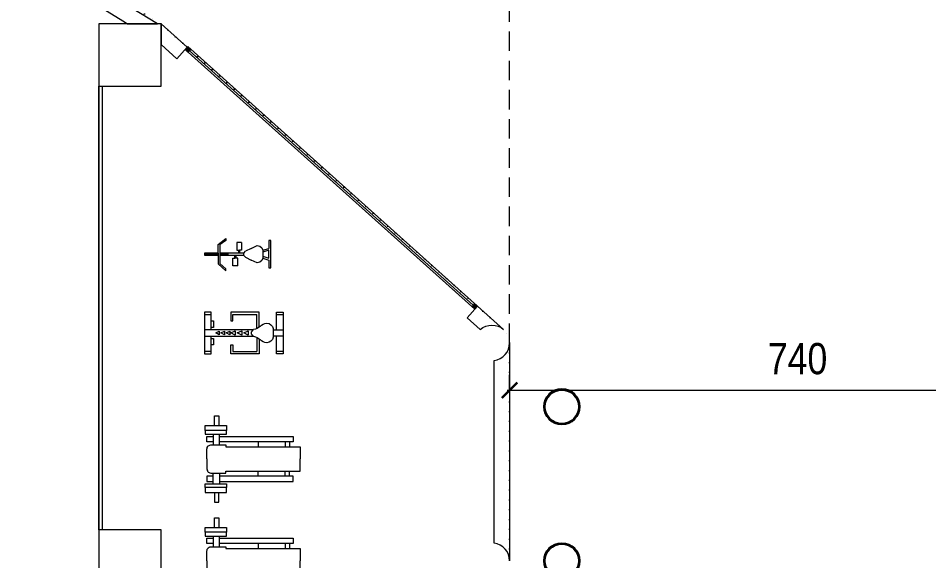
# Model space of a CAD drawing. Header units: metres. Extents: x -13545 to 152404, y -11890 to 28436.
# Drawn here: x 95279 to 96449, y 3240 to 3937 of the extents above; entities that cross this region are included whole.
import ezdxf

# ---------------------------------------------------------------- set-up
doc = ezdxf.new("R2010")
doc.units = ezdxf.units.M
doc.header["$LTSCALE"] = 100
doc.header["$MEASUREMENT"] = 0
doc.linetypes.add('DOT2', pattern=[0.125, 0, -0.125])
doc.linetypes.add('HIDDEN', pattern=[0.375, 0.25, -0.125])
doc.layers.get('0').update_dxf_attribs({"color": 9, "lineweight": 9})
for name, color, linetype, lineweight in [('00', 9, 'Continuous', 9), ('01', 9, 'Continuous', 9), ('06C', 9, 'Continuous', 9), ('06D', 9, 'Continuous', 9), ('10', 9, 'Continuous', 9), ('15', 9, 'Continuous', 9), ('20', 9, 'DOT2', 9), ('25', 8, 'Continuous', 9), ('PENC4', 8, 'Continuous', 9)]:
    doc.layers.add(name, color=color, linetype=linetype, lineweight=lineweight)
doc.styles.add('MuuM_TEXT-STANDART', font='ARIALN.TTF')
doc.dimstyles.new('MuuM_DIM200', dxfattribs={"dimscale": 20, "dimtxt": 2, "dimasz": 1, "dimexe": 1, "dimexo": 1, "dimgap": 1, "dimtad": 1, "dimdec": 1, "dimrnd": 0.5, "dimdsep": 46, "dimtxsty": 'MuuM_TEXT-STANDART', "dimblk": 'ARCHTICK', "dimcen": 0, "dimdle": 0.15, "dimclrd": 256, "dimclre": 256, "dimclrt": 256, "dimadec": 0, "dimazin": 0, "dimtfac": 5, "dimtdec": 1, "dimtix": 1, "dimtmove": 2, "dimatfit": 3, "dimldrblk": 'DOT', "dimfxl": 3, "dimfxlon": 1, "dimtolj": 1, "dimlwd": -1, "dimlwe": -1, "dimarcsym": 0})

# ---------------------------------------------------------------- blocks, each defined once
blk = doc.blocks.new('p-kolon_80x80')
blk.add_lwpolyline([(-40, -40), (40, -40), (40, 40), (-40, 40)], close=True)
blk = doc.blocks.new('1.Bod.Ara.Sitatik Elk')
at = {"layer": '01'}
for p in [(11280, -4740), (11280, -5390)]:
    blk.add_blockref('p-kolon_80x80', p, dxfattribs=at)
blk = doc.blocks.new('_ArchTick')
at = {"color": 0, "linetype": 'ByBlock', "const_width": 0.15}
blk.add_lwpolyline([(-0.5, -0.5), (0.5, 0.5)], dxfattribs=at)
blk = doc.blocks.new('*D432')
at = {"layer": '25', "transparency": 16777216}
for p, q in [((11767.9, -5172), (11767.9, -5150.9)), ((12507.7, -5148.4), (12507.7, -5190.9)), ((11764.9, -5170.9), (12510.7, -5170.9))]:
    blk.add_line(p, q, dxfattribs=at)
at = {"layer": '25', "transparency": 16777216, "xscale": 20, "yscale": 20, "zscale": 20, "rotation": 180}
blk.add_blockref('_ArchTick', (11767.9, -5170.9), dxfattribs=at)
at = {"layer": '25', "transparency": 16777216, "xscale": 20, "yscale": 20, "zscale": 20}
blk.add_blockref('_ArchTick', (12507.7, -5170.9), dxfattribs=at)
at = {"layer": '25', "transparency": 16777216, "insert": (12137.8, -5130.5), "char_height": 40, "attachment_point": 5, "style": 'MuuM_TEXT-STANDART'}
blk.add_mtext('\\A1;740', dxfattribs=at)
blk = doc.blocks.new('_Dot')
at = {"color": 0, "linetype": 'ByBlock', "lineweight": -2}
blk.add_line((-0.5, 0), (-1, 0), dxfattribs=at)
at = {"color": 0, "linetype": 'ByBlock', "const_width": 0.5}
blk.add_lwpolyline([(-0.25, 0, 1), (0.25, 0, 1)], format="xyb", close=True, dxfattribs=at)
blk = doc.blocks.new('rev-tasiyicilar')
at = {"layer": 'PENC4', "lineweight": -3}
for centre, radius in [((297.5, 478.99), 11.43), ((297.5, 478.99), 10.93), ((297.5, 380), 11.43), ((297.5, 380), 10.93), ((462.5, -10), 11.43), ((462.5, -10), 10.93)]:
    blk.add_circle(centre, radius, dxfattribs=at)
blk = doc.blocks.new('prf-10x10')
blk.add_lwpolyline([(-5, -5), (5, -5), (5, 5), (-5, 5)], close=True)
at = {"color": 255}
blk.add_solid([(-5, -5), (5, -5), (-5, 5), (5, 5)], dxfattribs=at)
at = {"layer": '10'}
blk.add_point((0, 0), dxfattribs=at)
blk = doc.blocks.new('*U340')
at = {"layer": '06D'}
blk.add_lwpolyline([(-2.5, 500), (2.5, 500), (2.5, 0), (-2.5, 0)], close=True, dxfattribs=at)
at = {"layer": '15'}
blk.add_lwpolyline([(0, 495), (0, 5)], dxfattribs=at)
at = {"layer": '10', "xscale": 0.5, "yscale": 0.5, "rotation": 90}
for p in [(0, 497.5), (0, 2.5)]:
    blk.add_blockref('prf-10x10', p, dxfattribs=at)
blk = doc.blocks.new('equipo5')
for points in [[(0.308, 1.362), (0.308, 1.753), (0.485, 1.753), (0.485, 1.362)], [(-0.066, 1.166), (-0.066, 1.007), (0.802, 1.007), (0.802, 1.166)], [(0.261, 0.702), (-0.009, 0.702), (-0.009, 0.916), (0.261, 0.916)], [(0.261, 1.007), (0.261, 0.575)], [(0.513, 0.575), (0.513, 1.007)], [(0.513, 0.916), (3.51, 0.916), (3.51, 0.702), (0.513, 0.702)], [(2.081, 0.702), (2.081, 0.495)], [(3.187, 0.702), (3.187, 0.495)], [(3.355, 0.702), (3.355, 0.495)], [(0.261, -0.702), (-0.009, -0.702), (-0.009, -0.916), (0.261, -0.916)], [(0.261, -1.007), (0.261, -0.575)], [(0.513, -0.575), (0.513, -1.007)], [(0.513, -0.916), (3.51, -0.916), (3.51, -0.702), (0.513, -0.702)], [(2.081, -0.702), (2.081, -0.495)], [(3.187, -0.702), (3.187, -0.495)], [(3.355, -0.702), (3.355, -0.495)], [(-0.066, -1.166), (-0.066, -1.007), (0.802, -1.007), (0.802, -1.166)], [(0.308, -1.362), (0.308, -1.753), (0.485, -1.753), (0.485, -1.362)]]:
    blk.add_lwpolyline(points)
for points in [[(-0.066, 1.362), (0.802, 1.362), (0.802, 1.166), (-0.066, 1.166)], [(-0.066, -1.362), (0.802, -1.362), (0.802, -1.166), (-0.066, -1.166)]]:
    blk.add_lwpolyline(points, close=True)
for points in [[(0, 0), (0, 0.403, -0.446807), (0.192, 0.575), (0.773, 0.575), (0.773, 0.495), (3.801, 0.495), (3.801, 0)], [(0, 0), (0, -0.403, 0.446807), (0.192, -0.575), (0.773, -0.575), (0.773, -0.495), (3.801, -0.495), (3.801, 0)]]:
    blk.add_lwpolyline(points, format="xyb")
blk = doc.blocks.new('SPOR')
for p, q in [((268.296, 169.326), (268.52, 169.326)), ((268.296, 169.242), (268.296, 169.326)), ((268.324, 169.326), (268.324, 169.242)), ((268.52, 168.697), (268.52, 169.326)), ((268.52, 169.326), (268.604, 169.326)), ((268.604, 169.326), (268.604, 168.695)), ((268.604, 169.326), (268.828, 169.326)), ((268.8, 169.242), (268.8, 169.326)), ((268.828, 169.326), (268.828, 169.242)), ((268.52, 169.242), (268.296, 169.242)), ((268.408, 169.242), (268.408, 169.214)), ((268.408, 169.214), (268.492, 169.214)), ((268.492, 169.214), (268.492, 169.242)), ((268.828, 169.242), (268.604, 169.242)), ((268.632, 169.242), (268.632, 169.214)), ((268.632, 169.214), (268.716, 169.214)), ((268.716, 169.214), (268.716, 169.242)), ((268.296, 168.99), (268.408, 168.99)), ((268.296, 168.626), (268.296, 168.99)), ((268.408, 168.962), (268.324, 168.962)), ((268.324, 168.962), (268.324, 168.654)), ((268.408, 168.99), (268.408, 168.962)), ((268.716, 168.99), (268.716, 168.962)), ((268.828, 168.99), (268.716, 168.99)), ((268.716, 168.962), (268.8, 168.962)), ((268.8, 168.962), (268.8, 168.654)), ((268.828, 168.626), (268.828, 168.99)), ((268.49, 168.626), (268.296, 168.626)), ((268.503, 168.654), (268.324, 168.654)), ((268.625, 168.654), (268.8, 168.654)), ((268.638, 168.626), (268.828, 168.626)), ((268.296, 168.402), (268.296, 168.318)), ((268.52, 168.402), (268.296, 168.402)), ((268.324, 168.402), (268.324, 168.318)), ((268.506, 168.444), (268.618, 168.444)), ((268.52, 168.444), (268.52, 168.318)), ((268.604, 168.318), (268.604, 168.444)), ((268.828, 168.402), (268.604, 168.402)), ((268.8, 168.318), (268.8, 168.402)), ((268.828, 168.318), (268.828, 168.402)), ((268.296, 168.318), (268.52, 168.318)), ((268.52, 168.318), (268.604, 168.318)), ((268.604, 168.318), (268.828, 168.318))]:
    blk.add_line(p, q)
for points in [[(268.562, 169.183), (268.539, 169.139), (268.584, 169.139)], [(268.562, 169.116), (268.539, 169.071), (268.584, 169.071)], [(268.562, 169.049), (268.539, 169.004), (268.584, 169.004)], [(268.562, 168.99), (268.534, 168.934), (268.59, 168.934)], [(268.562, 168.906), (268.534, 168.85), (268.59, 168.85)], [(268.562, 168.822), (268.534, 168.766), (268.59, 168.766)]]:
    blk.add_lwpolyline(points, close=True)
for centre, radius, start, end in [((268.562, 168.679), 0.0455, 22.6199, 157.3801), ((268.573, 168.512), 0.139, 133.6443, 173.2256), ((268.298, 168.755), 0.229, 321.6175, 345.2524), ((268.298, 168.755), 0.229, 321.6175, 345.2525), ((268.825, 168.755), 0.229, 194.7476, 218.3825), ((268.55, 168.512), 0.139, 6.7745, 46.3556), ((268.521, 168.528), 0.0854, 179.9906, 259.6205), ((268.602, 168.528), 0.0854, 280.3795, 0.0094)]:
    blk.add_arc(centre, radius, start, end)
blk = doc.blocks.new('bisiklet')
for points in [[(267.312, 169.27), (267.337, 169.27)], [(267.312, 169.095), (267.312, 169.27)], [(267.319, 169.27), (267.319, 169.095)], [(267.325, 169.095), (267.325, 169.27)], [(267.331, 169.27), (267.331, 169.095)], [(267.337, 169.27), (267.337, 169.095)], [(267.2, 169.095), (267.125, 168.995), (267.15, 168.995)], [(267.15, 168.995), (267.2, 169.07)], [(267.312, 169.095), (267.2, 169.095)], [(267.312, 169.095), (267.45, 169.095), (267.537, 168.995), (267.512, 168.995), (267.45, 169.07), (267.2, 169.07)], [(267.312, 168.97), (267.312, 169.07)], [(267.319, 169.068), (267.319, 168.97)], [(267.325, 168.97), (267.325, 169.07)], [(267.331, 169.068), (267.331, 168.97)], [(267.337, 169.07), (267.337, 168.97)], [(267.312, 168.97), (267.337, 168.97)], [(267.312, 168.768), (267.312, 168.97)], [(267.337, 168.97), (267.337, 168.768)], [(267.175, 168.857), (267.275, 168.857), (267.275, 168.832)], [(267.175, 168.795), (267.175, 168.857)], [(267.175, 168.795), (267.275, 168.795), (267.275, 168.82)], [(267.312, 168.832), (267.275, 168.832), (267.275, 168.82), (267.312, 168.82)], [(267.475, 168.845), (267.375, 168.845), (267.375, 168.882), (267.337, 168.882)], [(267.337, 168.87), (267.375, 168.87)], [(267.475, 168.845), (267.475, 168.907), (267.375, 168.907), (267.375, 168.882)], [(267.25, 168.67), (267.287, 168.745)], [(267.362, 168.745), (267.34, 168.767), (267.31, 168.767), (267.287, 168.745)], [(267.362, 168.745), (267.4, 168.67)], [(267.25, 168.67), (267.212, 168.595)], [(267.212, 168.595), (267.221, 168.561), (267.243, 168.534), (267.275, 168.52)], [(267.375, 168.52), (267.407, 168.534), (267.429, 168.561), (267.437, 168.595)], [(267.437, 168.595), (267.4, 168.67)], [(267.275, 168.52), (267.25, 168.445)], [(267.275, 168.52), (267.375, 168.52)], [(267.275, 168.445), (267.3, 168.52)], [(267.35, 168.52), (267.375, 168.445)], [(267.375, 168.52), (267.4, 168.445)], [(267.4, 168.445), (267.5, 168.445), (267.5, 168.42), (267.15, 168.42)], [(267.15, 168.42), (267.15, 168.445), (267.212, 168.445), (267.25, 168.445)], [(267.375, 168.445), (267.275, 168.445)]]:
    blk.add_lwpolyline(points)
blk = doc.blocks.new('1.Bod.Ara.Mimari Elk')
at = {"layer": '00'}
for points in [[(11195.23, -4649.22), (11270.81, -4696.29), (11276.91, -4700), (11315.35, -4700), (11281.55, -4679.42), (11205.8, -4632.24), (11195.23, -4649.22)], [(11353.6, -4730), (11320, -4700), (11320, -4726.81), (11340.29, -4744.92), (11353.6, -4730)]]:
    blk.add_lwpolyline(points, dxfattribs=at)
blk.add_lwpolyline([(11713.29, -5077.88), (11729.99, -5092.78, -0.3780432), (11760.22, -5092.95), (11726.61, -5062.96), (11713.29, -5077.88)], format="xyb", dxfattribs=at)
blk.add_lwpolyline([(11767.85, -5110), (11767.85, -5389.94, 0.3773125), (11747.85, -5367.33), (11747.85, -5132.67, 0.3780432)], format="xyb", close=True, dxfattribs=at)
at = {"layer": '06C'}
for points in [[(11240, -5350), (11240, -4780)], [(11245, -5350), (11245, -4780)]]:
    blk.add_lwpolyline(points, dxfattribs=at)
at = {"layer": '06D'}
blk.add_lwpolyline([(11240, -4780), (11240, -6150)], dxfattribs=at)
at = {"layer": '20'}
blk.add_lwpolyline([(11136.56, -4590), (11320, -4700), (11759.99, -5092.75, -0.2171689), (11767.85, -5110), (11767.85, -5390), (12185.66, -6150), (12540, -7329.46), (12540, -9344.49), (12425, -9504.28)], format="xyb", dxfattribs=at)
at = {"layer": '20', "linetype": 'HIDDEN'}
blk.add_lwpolyline([(11767.85, -5110), (11767.85, -4638.07)], dxfattribs=at)
at = {"rotation": 48.13462786888326}
blk.add_blockref('*U340', (11724.94, -5064.82), dxfattribs=at)
at = {"xscale": 2, "yscale": 2, "zscale": 2}
blk.add_blockref('rev-tasiyicilar', (11240, -6150), dxfattribs=at)
at = {"layer": '06D'}
for name, p, xscale, yscale, zscale, rotation in [('bisiklet', (28302.98, 21736.41), -100, 100, 100, 90), ('SPOR', (28308.63, 21758.91), -100, 100, 100, 90), ('equipo5', (11378.96, -5259.19), -31.568856288186, 31.568856288186, 31.568856288186, 180), ('equipo5', (11378.96, -5390), -31.568856288186, 31.568856288186, 31.568856288186, 180)]:
    blk.add_blockref(name, p, dxfattribs=dict(at, xscale=xscale, yscale=yscale, zscale=zscale, rotation=rotation))
at = {"layer": '25'}
dim = blk.add_linear_dim(base=(12507.74, -5170.92), p1=(11767.85, -5192.02), p2=(12507.74, -5128.38), dimstyle='MuuM_DIM200', dxfattribs=at)
dim.commit()
dim.dimension.update_dxf_attribs({"geometry": '*D432', "text_midpoint": (12137.79, -5130.5)})

msp = doc.modelspace()

# ---------------------------------------------------------------- block references
for name in ['1.Bod.Ara.Mimari Elk', '1.Bod.Ara.Sitatik Elk']:
    msp.add_blockref(name, (84142.2, 8630))

doc.saveas('drawing.dxf')
